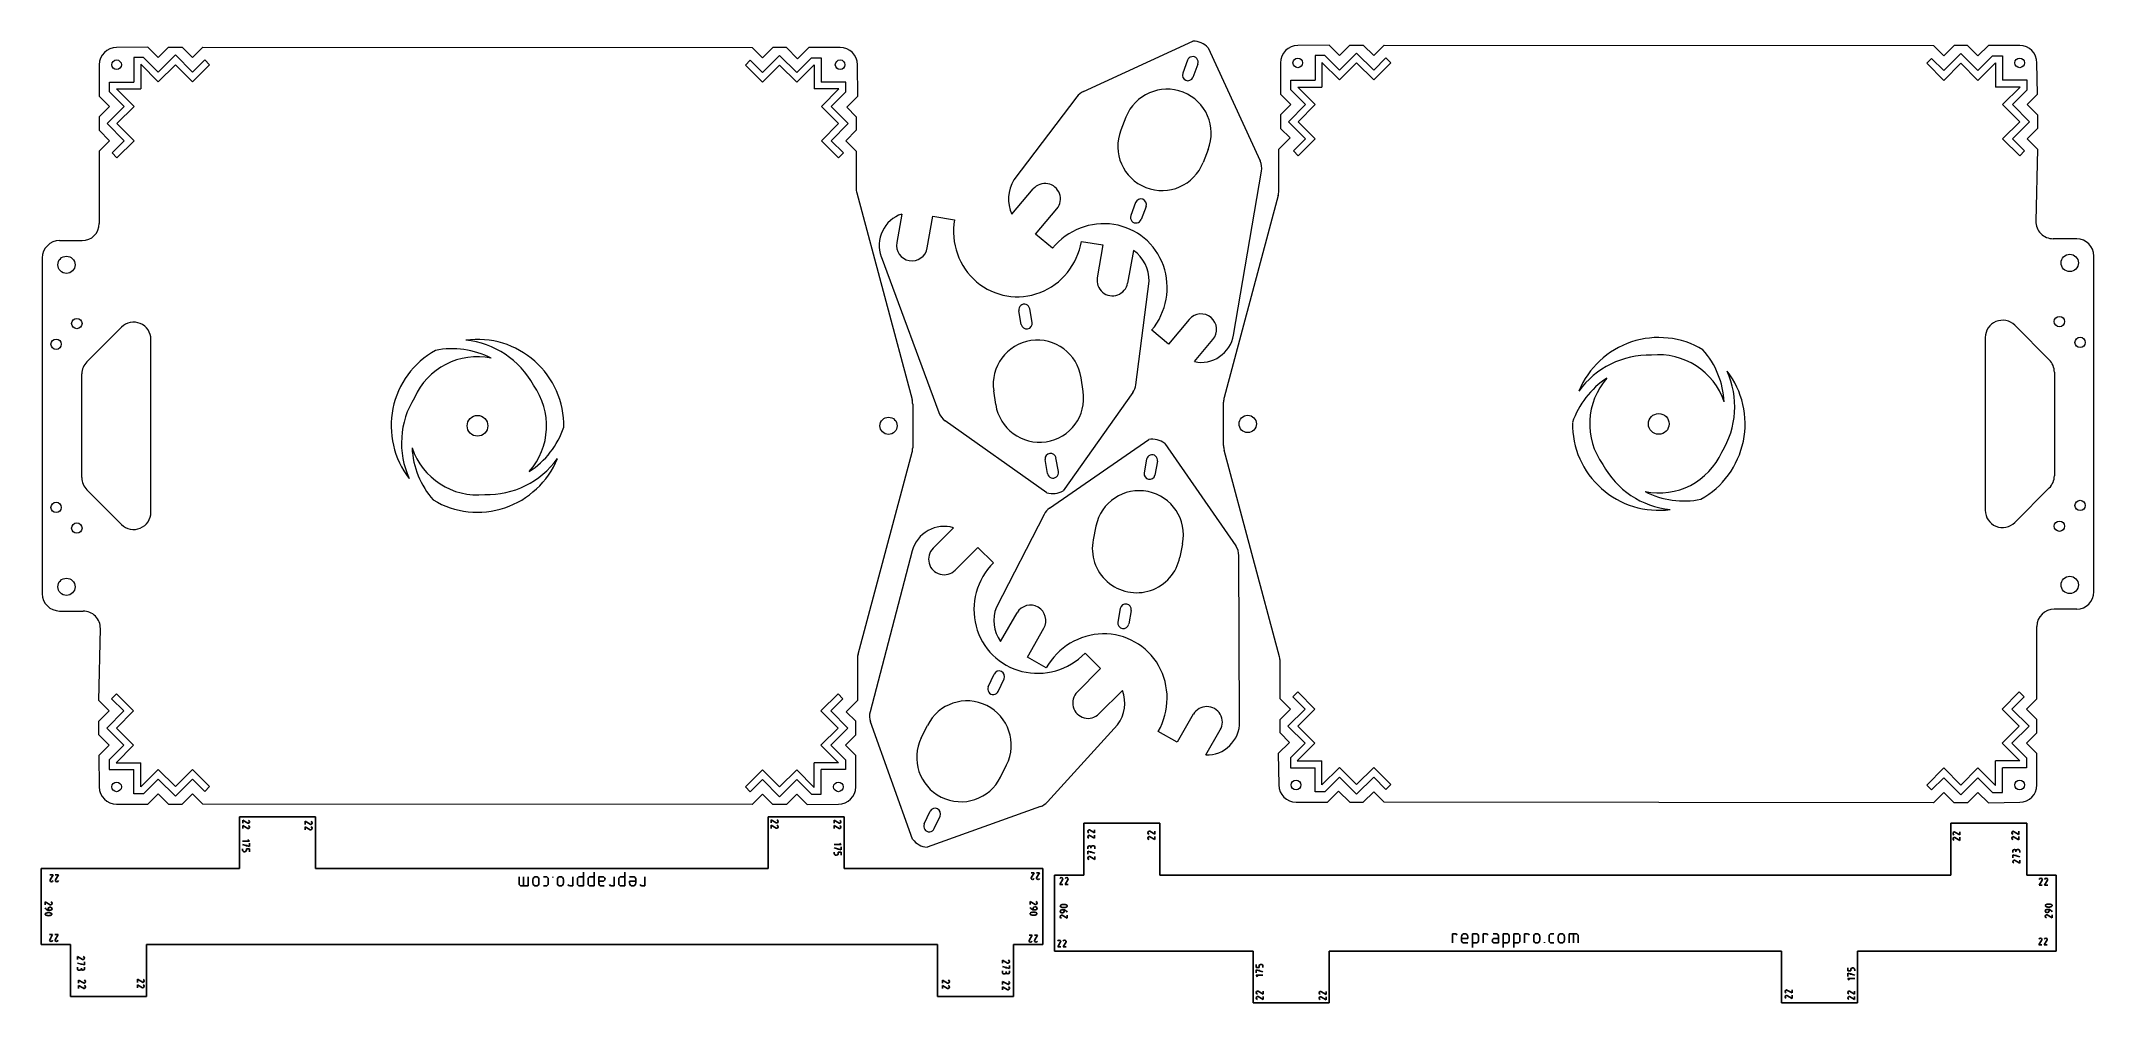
# Model space of a CAD drawing. Header units: millimetres. Extents: x 1 to 595, y 21 to 299.
import ezdxf

# ---------------------------------------------------------------- set-up
doc = ezdxf.new("R2010")
doc.units = ezdxf.units.MM

msp = doc.modelspace()

# ---------------------------------------------------------------- linework, layer by layer
at = {"color": 7, "linetype": 'Continuous', "lineweight": 15}
for p, q in [((31.96, 297.25), (22.89, 297.11)), ((34.96, 294.25), (31.96, 297.25)), ((34.96, 294.25), (37.96, 297.25)), ((37.96, 297.25), (41.86, 297.25)), ((44.86, 294.25), (41.86, 297.25)), ((44.86, 294.25), (47.86, 297.25)), ((47.86, 297.25), (206.92, 297.11)), ((302.83, 284.37), (334.53, 298.97)), ((373.96, 297.8), (364.89, 297.66)), ((376.96, 294.8), (373.96, 297.8)), ((376.96, 294.8), (379.96, 297.8)), ((379.96, 297.8), (383.86, 297.8)), ((386.86, 294.8), (383.86, 297.8)), ((386.86, 294.8), (389.86, 297.8)), ((389.86, 297.8), (548.92, 297.66)), ((551.92, 294.66), (548.92, 297.66)), ((551.92, 294.66), (554.92, 297.66)), ((558.82, 297.66), (554.92, 297.66)), ((561.82, 294.66), (558.82, 297.66)), ((561.82, 294.66), (564.82, 297.66)), ((573.89, 297.66), (564.82, 297.66)), ((17.89, 292.11), (17.89, 283.04)), ((30.72, 294.25), (27.89, 294.25)), ((27.89, 294.25), (27.89, 287.11)), ((29.89, 292.25), (29.89, 285.11)), ((34.96, 287.18), (29.89, 292.25)), ((34.96, 290.01), (30.72, 294.25)), ((34.96, 290.01), (39.91, 294.96)), ((34.96, 287.18), (39.91, 292.13)), ((44.86, 290.01), (39.91, 294.96)), ((44.86, 287.18), (39.91, 292.13)), ((44.86, 290.01), (48.4, 293.54)), ((44.86, 287.18), (49.81, 292.13)), ((49.81, 292.13), (48.4, 293.54)), ((204.97, 291.99), (206.38, 293.4)), ((209.92, 287.04), (204.97, 291.99)), ((209.92, 289.86), (206.38, 293.4)), ((209.92, 294.11), (206.92, 297.11)), ((209.92, 294.11), (212.92, 297.11)), ((209.92, 289.86), (214.87, 294.81)), ((209.92, 287.04), (214.87, 291.99)), ((216.82, 297.11), (212.92, 297.11)), ((219.82, 289.86), (214.87, 294.81)), ((219.82, 287.04), (214.87, 291.99)), ((220.07, 293.86), (216.82, 297.11)), ((219.82, 289.86), (224.06, 294.11)), ((219.82, 287.04), (224.89, 292.11)), ((220.07, 293.86), (223.32, 297.11)), ((232.39, 297.11), (223.32, 297.11)), ((224.06, 294.11), (226.89, 294.11)), ((224.89, 292.11), (224.89, 285.11)), ((226.89, 294.11), (226.89, 287.11)), ((237.53, 283.04), (237.39, 292.11)), ((332.93, 293.41), (331.57, 289.65)), ((335.94, 292.31), (334.52, 288.43)), ((338.89, 297.04), (353.99, 264.26)), ((359.89, 292.66), (359.89, 283.59)), ((372.72, 294.8), (369.89, 294.8)), ((369.89, 294.8), (369.89, 287.66)), ((371.89, 292.8), (371.89, 285.66)), ((376.96, 287.73), (371.89, 292.8)), ((376.96, 290.56), (372.72, 294.8)), ((376.96, 290.56), (381.91, 295.51)), ((376.96, 287.73), (381.91, 292.68)), ((386.86, 290.56), (381.91, 295.51)), ((386.86, 287.73), (381.91, 292.68)), ((386.86, 290.56), (390.4, 294.1)), ((386.86, 287.73), (391.81, 292.68)), ((391.81, 292.68), (390.4, 294.1)), ((546.97, 292.54), (548.38, 293.95)), ((551.92, 287.59), (546.97, 292.54)), ((551.92, 290.42), (548.38, 293.95)), ((551.92, 290.42), (556.87, 295.37)), ((551.92, 287.59), (556.87, 292.54)), ((561.82, 290.42), (556.87, 295.37)), ((561.82, 287.59), (556.87, 292.54)), ((561.82, 290.42), (566.06, 294.66)), ((561.82, 287.59), (566.89, 292.66)), ((566.06, 294.66), (568.89, 294.66)), ((566.89, 292.66), (566.89, 285.66)), ((568.89, 294.66), (568.89, 287.66)), ((579.03, 283.59), (578.89, 292.66)), ((20.89, 287.11), (27.89, 287.11)), ((20.89, 284.28), (20.89, 287.11)), ((234.03, 287.11), (226.89, 287.11)), ((234.03, 284.28), (234.03, 287.11)), ((362.89, 287.66), (369.89, 287.66)), ((362.89, 284.83), (362.89, 287.66)), ((369.96, 280.59), (364.89, 285.66)), ((364.89, 285.66), (371.89, 285.66)), ((574.03, 285.66), (566.89, 285.66)), ((576.03, 287.66), (568.89, 287.66)), ((568.96, 280.59), (574.03, 285.66)), ((576.03, 284.83), (576.03, 287.66)), ((20.89, 280.04), (17.89, 283.04)), ((20.89, 280.04), (17.89, 277.04)), ((25.13, 280.04), (20.18, 275.09)), ((25.13, 280.04), (20.89, 284.28)), ((27.96, 280.04), (22.89, 285.11)), ((22.89, 285.11), (29.89, 285.11)), ((27.96, 280.04), (23.01, 275.09)), ((232.03, 285.11), (224.89, 285.11)), ((226.96, 280.04), (232.03, 285.11)), ((226.96, 280.04), (231.91, 275.09)), ((229.79, 280.04), (234.03, 284.28)), ((229.79, 280.04), (234.74, 275.09)), ((234.28, 279.79), (237.53, 283.04)), ((234.28, 279.79), (237.03, 277.04)), ((300.95, 282.85), (282.66, 258.83)), ((362.89, 280.59), (359.89, 283.59)), ((362.89, 280.59), (359.89, 277.59)), ((367.13, 280.59), (362.18, 275.64)), ((367.13, 280.59), (362.89, 284.83)), ((369.96, 280.59), (365.01, 275.64)), ((568.96, 280.59), (573.91, 275.64)), ((571.79, 280.59), (576.03, 284.83)), ((571.79, 280.59), (576.74, 275.64)), ((576.03, 280.59), (579.03, 283.59)), ((576.03, 280.59), (579.03, 277.59)), ((17.89, 277.04), (17.89, 273.14)), ((25.13, 270.14), (20.18, 275.09)), ((27.96, 270.14), (23.01, 275.09)), ((226.96, 270.14), (231.91, 275.09)), ((229.79, 270.14), (234.74, 275.09)), ((237.03, 277.04), (237.03, 273.14)), ((315.12, 276.91), (313.66, 273.19)), ((359.89, 277.59), (359.89, 273.69)), ((362.64, 270.94), (359.89, 273.69)), ((367.13, 270.69), (362.18, 275.64)), ((369.96, 270.69), (365.01, 275.64)), ((568.96, 270.69), (573.91, 275.64)), ((571.79, 270.69), (576.74, 275.64)), ((576.03, 270.69), (579.03, 273.69)), ((579.03, 277.59), (579.03, 273.69)), ((20.89, 270.14), (17.89, 273.14)), ((20.89, 270.14), (17.89, 267.14)), ((25.13, 270.14), (21.6, 266.6)), ((27.96, 270.14), (23.01, 265.19)), ((226.96, 270.14), (231.91, 265.19)), ((229.79, 270.14), (233.33, 266.6)), ((234.03, 270.14), (237.03, 273.14)), ((234.03, 270.14), (237.03, 267.14)), ((338.95, 267.55), (337.48, 263.82)), ((362.64, 270.94), (359.39, 267.69)), ((359.39, 255.53), (359.39, 267.69)), ((367.13, 270.69), (363.6, 267.16)), ((369.96, 270.69), (365.01, 265.74)), ((568.96, 270.69), (573.91, 265.74)), ((571.79, 270.69), (575.33, 267.16)), ((576.03, 270.69), (579.03, 267.69)), ((579.03, 267.69), (578.58, 246.87)), ((17.89, 267.14), (17.89, 246.21)), ((23.01, 265.19), (21.6, 266.6)), ((231.91, 265.19), (233.33, 266.6)), ((237.03, 267.14), (237.01, 256.35)), ((365.01, 265.74), (363.6, 267.16)), ((573.91, 265.74), (575.33, 267.16)), ((282.09, 248.84), (288.31, 256.16)), ((346.26, 213.88), (354.38, 261.32)), ((237.18, 255.04), (253.22, 195.18)), ((288.99, 243.04), (295.13, 250.44)), ((317.94, 252.21), (316.57, 248.45)), ((320.95, 251.12), (319.58, 247.36)), ((359.22, 254.24), (343.56, 195.8)), ((250.22, 248.9), (248.76, 240.65)), ((257.62, 239.08), (259.25, 248.28)), ((259.25, 248.28), (265.46, 247.23)), ((6.39, 241.21), (12.89, 241.21)), ((293.85, 239.02), (288.99, 243.04)), ((302.23, 241), (308.45, 239.95)), ((308.45, 239.95), (306.83, 230.47)), ((317.32, 238.38), (315.6, 228.93)), ((590.39, 241.76), (583.58, 241.76)), ((1.39, 236.21), (1.39, 139.01)), ((244.27, 236.57), (260.96, 191.42)), ((595.39, 139.56), (595.39, 236.76)), ((318, 199.5), (321.83, 229.45)), ((284.81, 216.98), (284.12, 220.92)), ((287.97, 217.53), (287.27, 221.47)), ((14.31, 206.14), (24.31, 216.14)), ((327.44, 211.23), (322.58, 215.25)), ((333.44, 218.38), (327.44, 211.23)), ((582.47, 206.7), (572.47, 216.7)), ((32.85, 162.61), (32.85, 212.61)), ((334.95, 206.18), (340.33, 212.59)), ((563.93, 213.16), (563.93, 163.16)), ((12.85, 172.61), (12.85, 202.61)), ((583.93, 203.16), (583.93, 173.16)), ((277.44, 193.75), (276.84, 197.7)), ((317.12, 197.24), (296.98, 168.75)), ((302.75, 197.55), (302.16, 201.51)), ((253.39, 193.88), (253.39, 181.27)), ((343.39, 181.89), (343.39, 194.5)), ((292.23, 168.24), (262.77, 189.07)), ((237.56, 121.53), (253.22, 179.97)), ((293.04, 163.78), (321.72, 183.67)), ((326.35, 182.52), (346.91, 152.87)), ((359.6, 120.73), (343.56, 180.59)), ((292.43, 173.8), (291.71, 177.87)), ((295.58, 174.36), (294.88, 178.3)), ((321.11, 177.92), (320.42, 173.98)), ((324.26, 177.36), (323.54, 173.29)), ((14.31, 169.07), (24.31, 159.07)), ((582.47, 169.63), (572.47, 159.63)), ((291.44, 161.96), (277.61, 135.13)), ((265.22, 158.1), (259.3, 152.18)), ((306.44, 158.57), (305.64, 154.65)), ((253.28, 151.41), (241.05, 104.86)), ((265.66, 145.81), (272.26, 152.42)), ((272.26, 152.42), (276.75, 147.99)), ((331.53, 153.49), (330.73, 149.57)), ((348.05, 101.91), (347.81, 150.04)), ((6.39, 134.01), (13.2, 134.01)), ((278.78, 125.19), (283.63, 133.49)), ((313.5, 134.74), (312.81, 130.8)), ((316.65, 134.19), (315.96, 130.25)), ((590.39, 134.56), (583.89, 134.56)), ((17.75, 108.08), (18.2, 128.9)), ((286.59, 120.69), (291.34, 129.03)), ((578.89, 108.63), (578.89, 129.56)), ((237.39, 120.24), (237.39, 108.08)), ((292.07, 117.57), (286.59, 120.69)), ((303.3, 121.8), (307.79, 117.37)), ((359.75, 108.63), (359.77, 119.42)), ((275.25, 112.11), (276.94, 115.74)), ((278.15, 110.76), (279.84, 114.38)), ((307.79, 117.37), (301.03, 110.54)), ((20.75, 105.08), (17.75, 108.08)), ((22.87, 110.03), (21.46, 108.61)), ((24.99, 105.08), (21.46, 108.61)), ((27.82, 105.08), (22.87, 110.03)), ((226.82, 105.08), (231.77, 110.03)), ((229.65, 105.08), (233.18, 108.61)), ((231.77, 110.03), (233.18, 108.61)), ((234.14, 104.83), (237.39, 108.08)), ((314.16, 111), (307.33, 104.24)), ((362.75, 105.63), (359.75, 108.63)), ((364.87, 110.58), (363.46, 109.17)), ((366.99, 105.63), (363.46, 109.17)), ((369.82, 105.63), (364.87, 110.58)), ((568.82, 105.63), (573.77, 110.58)), ((571.65, 105.63), (575.18, 109.17)), ((573.77, 110.58), (575.18, 109.17)), ((575.89, 105.63), (578.89, 108.63)), ((20.75, 105.08), (17.75, 102.08)), ((17.75, 98.18), (17.75, 102.08)), ((24.99, 105.08), (20.04, 100.13)), ((27.82, 105.08), (22.87, 100.13)), ((226.82, 105.08), (231.77, 100.13)), ((229.65, 105.08), (234.6, 100.13)), ((234.14, 104.83), (236.89, 102.08)), ((236.89, 98.18), (236.89, 102.08)), ((253.37, 67.93), (241.18, 101.9)), ((292.41, 78.75), (312.72, 101.09)), ((334.64, 104.11), (329.97, 96.03)), ((362.75, 105.63), (359.75, 102.63)), ((359.75, 98.73), (359.75, 102.63)), ((366.99, 105.63), (362.04, 100.68)), ((369.82, 105.63), (364.87, 100.68)), ((568.82, 105.63), (573.77, 100.68)), ((571.65, 105.63), (576.6, 100.68)), ((575.89, 105.63), (578.89, 102.63)), ((578.89, 98.73), (578.89, 102.63)), ((20.75, 95.18), (17.75, 98.18)), ((20.75, 95.18), (17.75, 92.18)), ((24.99, 95.18), (20.04, 100.13)), ((24.99, 95.18), (20.75, 90.94)), ((27.82, 95.18), (22.75, 90.11)), ((27.82, 95.18), (22.87, 100.13)), ((226.82, 95.18), (231.77, 100.13)), ((226.82, 95.18), (231.89, 90.11)), ((229.65, 95.18), (234.6, 100.13)), ((229.65, 95.18), (233.89, 90.94)), ((233.89, 95.18), (236.89, 98.18)), ((233.89, 95.18), (236.89, 92.18)), ((255.89, 97.31), (257.67, 100.89)), ((329.97, 96.03), (324.49, 99.14)), ((338.25, 92.36), (342.43, 99.61)), ((362.5, 95.98), (359.25, 92.73)), ((362.5, 95.98), (359.75, 98.73)), ((366.99, 95.73), (362.04, 100.68)), ((366.99, 95.73), (362.75, 91.49)), ((369.82, 95.73), (364.75, 90.66)), ((369.82, 95.73), (364.87, 100.68)), ((568.82, 95.73), (573.77, 100.68)), ((568.82, 95.73), (573.89, 90.66)), ((571.65, 95.73), (576.6, 100.68)), ((571.65, 95.73), (575.89, 91.49)), ((575.89, 95.73), (578.89, 98.73)), ((575.89, 95.73), (578.89, 92.73)), ((17.75, 92.18), (17.89, 83.11)), ((20.75, 90.94), (20.75, 88.11)), ((22.75, 90.11), (29.89, 90.11)), ((29.89, 83.11), (29.89, 90.11)), ((231.89, 90.11), (224.89, 90.11)), ((224.89, 82.97), (224.89, 90.11)), ((233.89, 90.94), (233.89, 88.11)), ((236.89, 83.11), (236.89, 92.18)), ((278.81, 85.91), (280.59, 89.49)), ((359.25, 92.73), (359.39, 83.66)), ((362.75, 91.49), (362.75, 88.66)), ((364.75, 90.66), (371.89, 90.66)), ((371.89, 83.66), (371.89, 90.66)), ((573.89, 90.66), (566.89, 90.66)), ((566.89, 83.52), (566.89, 90.66)), ((575.89, 91.49), (575.89, 88.66)), ((578.89, 83.66), (578.89, 92.73)), ((20.75, 88.11), (27.89, 88.11)), ((27.89, 81.11), (27.89, 88.11)), ((34.96, 88.18), (29.89, 83.11)), ((34.96, 85.35), (30.72, 81.11)), ((34.96, 88.18), (39.91, 83.23)), ((34.96, 85.35), (39.91, 80.4)), ((44.86, 88.18), (39.91, 83.23)), ((44.86, 85.35), (39.91, 80.4)), ((44.86, 88.18), (49.81, 83.23)), ((44.86, 85.35), (48.4, 81.81)), ((49.81, 83.23), (48.4, 81.81)), ((209.92, 88.04), (204.97, 83.09)), ((209.92, 85.21), (206.38, 81.67)), ((209.92, 88.04), (214.87, 83.09)), ((209.92, 85.21), (214.87, 80.26)), ((219.82, 88.04), (214.87, 83.09)), ((219.82, 85.21), (214.87, 80.26)), ((219.82, 88.04), (224.89, 82.97)), ((219.82, 85.21), (224.06, 80.97)), ((226.89, 80.97), (226.89, 88.11)), ((233.89, 88.11), (226.89, 88.11)), ((362.75, 88.66), (369.89, 88.66)), ((369.89, 81.66), (369.89, 88.66)), ((376.96, 88.73), (371.89, 83.66)), ((376.96, 85.9), (372.72, 81.66)), ((376.96, 88.73), (381.91, 83.78)), ((376.96, 85.9), (381.91, 80.95)), ((386.86, 88.73), (381.91, 83.78)), ((386.86, 85.9), (381.91, 80.95)), ((386.86, 88.73), (391.81, 83.78)), ((386.86, 85.9), (390.4, 82.37)), ((391.81, 83.78), (390.4, 82.37)), ((551.92, 88.59), (546.97, 83.64)), ((546.97, 83.64), (548.38, 82.23)), ((551.92, 85.76), (548.38, 82.23)), ((551.92, 88.59), (556.87, 83.64)), ((551.92, 85.76), (556.87, 80.81)), ((561.82, 88.59), (556.87, 83.64)), ((561.82, 85.76), (556.87, 80.81)), ((561.82, 88.59), (566.89, 83.52)), ((561.82, 85.76), (566.06, 81.52)), ((568.89, 81.52), (568.89, 88.66)), ((575.89, 88.66), (568.89, 88.66)), ((22.89, 78.11), (31.96, 78.11)), ((30.72, 81.11), (27.89, 81.11)), ((34.96, 81.11), (31.96, 78.11)), ((34.96, 81.11), (37.96, 78.11)), ((37.96, 78.11), (41.86, 78.11)), ((44.86, 81.11), (41.86, 78.11)), ((44.86, 81.11), (47.86, 78.11)), ((206.92, 77.97), (47.86, 78.11)), ((204.97, 83.09), (206.38, 81.67)), ((209.92, 80.97), (206.92, 77.97)), ((209.92, 80.97), (212.92, 77.97)), ((216.82, 77.97), (212.92, 77.97)), ((219.82, 80.97), (216.82, 77.97)), ((219.82, 80.97), (222.82, 77.97)), ((222.82, 77.97), (231.89, 78.11)), ((224.06, 80.97), (226.89, 80.97)), ((290.4, 77.41), (257.55, 65.63)), ((364.39, 78.66), (373.46, 78.66)), ((372.72, 81.66), (369.89, 81.66)), ((376.71, 81.91), (373.46, 78.66)), ((376.71, 81.91), (379.96, 78.66)), ((379.96, 78.66), (383.86, 78.66)), ((386.86, 81.66), (383.86, 78.66)), ((386.86, 81.66), (389.86, 78.66)), ((548.92, 78.52), (389.86, 78.66)), ((551.92, 81.52), (548.92, 78.52)), ((551.92, 81.52), (554.92, 78.52)), ((558.82, 78.52), (554.92, 78.52)), ((561.82, 81.52), (558.82, 78.52)), ((561.82, 81.52), (564.82, 78.52)), ((564.82, 78.52), (573.89, 78.66)), ((566.06, 81.52), (568.89, 81.52)), ((256.72, 72.38), (258.47, 76.12)), ((259.62, 71.02), (261.31, 74.65))]:
    msp.add_line(p, q, dxfattribs=at)
at = {"color": 7, "linetype": 'Continuous'}
for p, q in [((58.53, 74.46), (80.53, 74.46)), ((58.53, 59.46), (58.53, 74.46)), ((59.41, 72.58), (59.41, 73.46)), ((59.41, 73.46), (60.88, 72.61)), ((59.41, 71.02), (59.41, 71.91)), ((59.41, 71.91), (60.88, 71.05)), ((77.51, 72.25), (77.51, 73.14)), ((77.51, 73.14), (78.99, 72.28)), ((77.51, 70.69), (77.51, 71.58)), ((77.51, 71.58), (78.99, 70.72)), ((80.53, 74.46), (80.53, 59.46)), ((233.53, 74.46), (211.53, 74.46)), ((211.53, 74.46), (211.53, 59.46)), ((212.43, 72.66), (212.43, 73.55)), ((212.43, 73.55), (213.91, 72.69)), ((212.43, 71.1), (212.43, 71.99)), ((212.43, 71.99), (213.91, 71.13)), ((230.62, 72.58), (230.62, 73.46)), ((230.62, 73.46), (232.1, 72.61)), ((230.62, 71.02), (230.62, 71.91)), ((230.62, 71.91), (232.1, 71.05)), ((233.53, 59.46), (233.53, 74.46)), ((302.97, 72.58), (302.97, 57.58)), ((324.97, 72.58), (302.97, 72.58)), ((324.97, 72.58), (324.97, 57.58)), ((553.97, 57.58), (553.97, 72.58)), ((553.97, 72.58), (575.97, 72.58)), ((575.97, 57.58), (575.97, 72.58)), ((61.38, 67.43), (59.38, 67.43)), ((61.38, 65.88), (59.38, 66.43)), ((60.49, 66.32), (60.49, 65.88)), ((60.94, 67.88), (61.38, 67.43)), ((61.38, 66.77), (61.38, 65.88)), ((232.7, 66.42), (230.7, 66.42)), ((232.7, 64.86), (230.7, 65.42)), ((232.26, 66.86), (232.7, 66.42)), ((232.7, 65.75), (232.7, 64.86)), ((304.12, 65.16), (304.12, 65.61)), ((306.07, 69.77), (304.59, 70.63)), ((306.07, 68.22), (304.59, 69.07)), ((305.01, 65.61), (305.01, 65.39)), ((305.45, 66.05), (305.67, 66.05)), ((306.07, 70.66), (306.07, 69.77)), ((306.07, 69.1), (306.07, 68.22)), ((306.12, 65.61), (306.12, 65.16)), ((323.48, 69.39), (322, 70.25)), ((323.48, 67.83), (322, 68.69)), ((323.48, 70.28), (323.48, 69.39)), ((323.48, 68.72), (323.48, 67.83)), ((556.58, 69.18), (555.11, 70.04)), ((556.58, 67.62), (555.11, 68.48)), ((556.58, 70.07), (556.58, 69.18)), ((556.58, 68.51), (556.58, 67.62)), ((573.62, 69.37), (572.14, 70.23)), ((573.62, 67.82), (572.14, 68.68)), ((573.62, 70.26), (573.62, 69.37)), ((573.62, 68.71), (573.62, 67.82)), ((1.03, 59.46), (1.03, 37.46)), ((1.03, 59.46), (58.53, 59.46)), ((59.38, 64.77), (59.38, 65.21)), ((60.05, 64.32), (59.83, 64.32)), ((61.38, 65.21), (60.49, 65.21)), ((60.49, 65.21), (60.49, 64.77)), ((61.38, 64.32), (61.38, 65.21)), ((211.53, 59.46), (80.53, 59.46)), ((230.7, 63.75), (230.7, 64.2)), ((231.37, 63.31), (231.15, 63.31)), ((231.81, 65.31), (231.81, 64.86)), ((232.7, 64.2), (231.81, 64.2)), ((231.81, 64.2), (231.81, 63.75)), ((232.7, 63.31), (232.7, 64.2)), ((291.03, 59.46), (233.53, 59.46)), ((291.03, 37.46), (291.03, 59.46)), ((304.12, 63.61), (304.12, 64.5)), ((304.12, 64.5), (306.12, 63.94)), ((306.12, 62.05), (304.64, 62.91)), ((305.01, 64.05), (305.01, 64.5)), ((306.12, 62.94), (306.12, 62.05)), ((571.91, 64.13), (571.91, 64.57)), ((571.91, 62.57), (571.91, 63.46)), ((571.91, 63.46), (573.91, 62.9)), ((573.91, 61.02), (572.43, 61.87)), ((572.8, 64.57), (572.8, 64.35)), ((572.8, 63.02), (572.8, 63.46)), ((573.24, 65.02), (573.47, 65.02)), ((573.91, 64.57), (573.91, 64.13)), ((573.91, 61.9), (573.91, 61.02)), ((3.61, 57.67), (4.49, 57.67)), ((4.49, 57.67), (3.64, 56.19)), ((5.16, 57.67), (6.05, 57.67)), ((6.05, 57.67), (5.19, 56.19)), ((139.41, 55.1), (139.41, 57.1)), ((142.08, 54.44), (140.08, 54.44)), ((140.75, 54.44), (140.75, 57.1)), ((142.08, 57.1), (142.08, 54.44)), ((143.41, 56.21), (143.41, 55.33)), ((145.19, 55.33), (145.19, 56.21)), ((147.19, 57.1), (146.53, 57.1)), ((146.53, 54.44), (147.19, 54.44)), ((147.86, 55.1), (147.86, 56.44)), ((149.19, 57.1), (149.19, 56.88)), ((150.53, 56.21), (150.53, 55.33)), ((152.3, 55.33), (152.3, 56.21)), ((154.97, 54.44), (154.08, 54.44)), ((154.97, 57.1), (154.97, 54.44)), ((156.3, 56.44), (156.3, 55.1)), ((158.08, 57.1), (156.97, 57.1)), ((156.97, 54.44), (158.08, 54.44)), ((158.08, 54.44), (158.08, 58.44)), ((159.41, 56.44), (159.41, 55.1)), ((161.19, 57.1), (160.08, 57.1)), ((160.08, 54.44), (161.19, 54.44)), ((161.19, 54.44), (161.19, 58.44)), ((162.53, 55.1), (162.53, 57.1)), ((162.53, 57.1), (163.64, 57.1)), ((163.64, 55.77), (162.53, 55.77)), ((164.08, 54.44), (163.19, 54.44)), ((166.97, 54.44), (166.08, 54.44)), ((166.97, 57.1), (166.97, 54.44)), ((168.3, 56.44), (168.3, 55.1)), ((170.08, 57.1), (168.97, 57.1)), ((168.97, 54.44), (170.08, 54.44)), ((170.08, 54.44), (170.08, 58.44)), ((172.52, 57.1), (171.41, 57.1)), ((173.19, 55.77), (171.41, 55.77)), ((171.41, 55.77), (171.41, 55.33)), ((173.19, 55.33), (173.19, 56.44)), ((175.86, 54.44), (174.97, 54.44)), ((175.86, 57.1), (175.86, 54.44)), ((287.69, 58.26), (288.58, 58.26)), ((288.58, 58.26), (287.72, 56.78)), ((289.24, 58.26), (290.13, 58.26)), ((290.13, 58.26), (289.27, 56.78)), ((294.47, 57.58), (294.47, 35.58)), ((302.97, 57.58), (294.47, 57.58)), ((295.98, 54.87), (296.84, 56.35)), ((296.87, 54.87), (295.98, 54.87)), ((297.53, 54.87), (298.39, 56.35)), ((298.42, 54.87), (297.53, 54.87)), ((324.97, 57.58), (553.97, 57.58)), ((575.97, 57.58), (584.47, 57.58)), ((579.55, 54.67), (580.41, 56.15)), ((580.44, 54.67), (579.55, 54.67)), ((581.11, 54.67), (581.97, 56.15)), ((582, 54.67), (581.11, 54.67)), ((584.47, 35.58), (584.47, 57.58)), ((2.21, 48.94), (2.21, 49.83)), ((2.21, 49.83), (3.68, 48.97)), ((3.1, 47.83), (3.1, 47.41)), ((3.76, 48.27), (3.54, 48.27)), ((287.39, 49.06), (287.39, 49.95)), ((287.39, 49.95), (288.87, 49.09)), ((288.28, 47.95), (288.28, 47.54)), ((288.95, 48.4), (288.72, 48.4)), ((582.14, 47.65), (581.74, 47.65)), ((582.4, 47.2), (582.4, 47.62)), ((3.36, 47.39), (3.76, 47.39)), ((288.55, 47.51), (288.95, 47.51)), ((296.95, 47.52), (296.55, 47.52)), ((296.55, 46.63), (296.78, 46.63)), ((298.11, 45.08), (296.63, 45.94)), ((297.22, 47.08), (297.22, 47.5)), ((298.11, 45.97), (298.11, 45.08)), ((581.74, 46.76), (581.96, 46.76)), ((583.29, 45.2), (581.82, 46.06)), ((583.29, 46.09), (583.29, 45.2)), ((9.53, 37.46), (1.03, 37.46)), ((3.5, 40.36), (4.39, 40.36)), ((4.39, 40.36), (3.53, 38.88)), ((5.06, 40.36), (5.95, 40.36)), ((5.95, 40.36), (5.09, 38.88)), ((9.53, 37.46), (9.53, 22.46)), ((31.53, 37.46), (31.53, 22.46)), ((260.53, 37.46), (31.53, 37.46)), ((260.53, 22.46), (260.53, 37.46)), ((282.53, 22.46), (282.53, 37.46)), ((282.53, 37.46), (291.03, 37.46)), ((287.08, 40.16), (287.97, 40.16)), ((287.97, 40.16), (287.11, 38.68)), ((288.63, 40.16), (289.52, 40.16)), ((289.52, 40.16), (288.66, 38.68)), ((295.37, 36.78), (296.23, 38.25)), ((296.26, 36.78), (295.37, 36.78)), ((296.92, 36.78), (297.78, 38.25)), ((297.81, 36.78), (296.92, 36.78)), ((409.64, 37.93), (409.64, 40.59)), ((409.64, 40.59), (410.53, 40.59)), ((412.31, 39.71), (412.31, 38.59)), ((412.31, 39.26), (414.09, 39.26)), ((412.98, 37.93), (414.09, 37.93)), ((414.09, 39.26), (414.09, 39.71)), ((416.53, 40.59), (415.42, 40.59)), ((415.42, 40.59), (415.42, 36.59)), ((415.42, 37.93), (416.53, 37.93)), ((417.2, 38.59), (417.2, 39.93)), ((418.53, 37.93), (418.53, 40.59)), ((418.53, 40.59), (419.42, 40.59)), ((421.42, 40.59), (422.31, 40.59)), ((421.86, 39.26), (422.97, 39.26)), ((422.97, 37.93), (421.86, 37.93)), ((422.97, 39.93), (422.97, 37.93)), ((425.42, 40.59), (424.31, 40.59)), ((424.31, 40.59), (424.31, 36.59)), ((424.31, 37.93), (425.42, 37.93)), ((426.09, 38.59), (426.09, 39.93)), ((428.53, 40.59), (427.42, 40.59)), ((427.42, 40.59), (427.42, 36.59)), ((427.42, 37.93), (428.53, 37.93)), ((429.2, 38.59), (429.2, 39.93)), ((430.53, 37.93), (430.53, 40.59)), ((430.53, 40.59), (431.42, 40.59)), ((433.2, 39.71), (433.2, 38.82)), ((434.97, 38.82), (434.97, 39.71)), ((436.31, 37.93), (436.31, 38.15)), ((437.64, 39.93), (437.64, 38.59)), ((438.97, 40.59), (438.31, 40.59)), ((438.31, 37.93), (438.97, 37.93)), ((440.31, 39.71), (440.31, 38.82)), ((442.09, 38.82), (442.09, 39.71)), ((443.42, 37.93), (443.42, 40.59)), ((443.42, 40.59), (445.42, 40.59)), ((444.75, 40.59), (444.75, 37.93)), ((446.09, 39.93), (446.09, 37.93)), ((579.45, 37.36), (580.31, 38.84)), ((580.34, 37.36), (579.45, 37.36)), ((581.01, 37.36), (581.86, 38.84)), ((581.89, 37.36), (581.01, 37.36)), ((11.59, 33.13), (11.59, 34.02)), ((11.59, 34.02), (13.07, 33.16)), ((13.59, 31.57), (11.59, 32.13)), ((11.59, 30.46), (11.59, 30.9)), ((12.26, 30.02), (12.03, 30.02)), ((12.7, 32.02), (12.7, 31.57)), ((12.7, 30.46), (12.7, 30.68)), ((13.59, 32.46), (13.59, 31.57)), ((13.59, 30.9), (13.59, 30.46)), ((279.38, 32.09), (279.38, 32.98)), ((279.38, 32.98), (280.86, 32.12)), ((281.38, 30.54), (279.38, 31.09)), ((279.38, 29.42), (279.38, 29.87)), ((280.49, 30.98), (280.49, 30.54)), ((281.38, 31.42), (281.38, 30.54)), ((281.38, 29.87), (281.38, 29.42)), ((294.47, 35.58), (351.97, 35.58)), ((351.97, 35.58), (351.97, 20.58)), ((352.8, 31.73), (352.8, 30.84)), ((352.8, 30.84), (353.69, 30.84)), ((352.8, 29.28), (352.8, 30.17)), ((352.8, 30.17), (354.8, 29.61)), ((353.69, 30.84), (353.69, 31.28)), ((353.69, 29.73), (353.69, 30.17)), ((354.13, 31.73), (354.35, 31.73)), ((354.8, 31.28), (354.8, 30.84)), ((373.97, 20.58), (373.97, 35.58)), ((373.97, 35.58), (504.97, 35.58)), ((504.97, 20.58), (504.97, 35.58)), ((524.12, 30.71), (524.12, 29.82)), ((524.12, 29.82), (525.01, 29.82)), ((525.01, 29.82), (525.01, 30.26)), ((525.45, 30.71), (525.67, 30.71)), ((526.12, 30.26), (526.12, 29.82)), ((584.47, 35.58), (526.97, 35.58)), ((526.97, 35.58), (526.97, 20.58)), ((11.88, 26.32), (11.88, 27.21)), ((11.88, 27.21), (13.35, 26.35)), ((11.88, 24.77), (11.88, 25.66)), ((11.88, 25.66), (13.35, 24.8)), ((28.92, 26.52), (28.92, 27.41)), ((28.92, 27.41), (30.39, 26.55)), ((28.92, 24.96), (28.92, 25.85)), ((28.92, 25.85), (30.39, 24.99)), ((262.02, 26.31), (262.02, 27.2)), ((262.02, 27.2), (263.5, 26.34)), ((262.02, 24.76), (262.02, 25.64)), ((262.02, 25.64), (263.5, 24.79)), ((279.43, 25.93), (279.43, 26.82)), ((279.43, 26.82), (280.91, 25.96)), ((279.43, 24.37), (279.43, 25.26)), ((279.43, 25.26), (280.91, 24.4)), ((280.05, 28.98), (279.83, 28.98)), ((280.49, 29.42), (280.49, 29.65)), ((353.24, 28.17), (352.8, 28.61)), ((352.8, 28.61), (354.8, 28.61)), ((354.88, 23.12), (353.4, 23.98)), ((354.88, 24.01), (354.88, 23.12)), ((373.07, 23.04), (371.59, 23.9)), ((373.07, 23.93), (373.07, 23.04)), ((507.99, 23.45), (506.51, 24.31)), ((507.99, 24.34), (507.99, 23.45)), ((524.12, 28.26), (524.12, 29.15)), ((524.12, 29.15), (526.12, 28.6)), ((524.56, 27.15), (524.12, 27.6)), ((524.12, 27.6), (526.12, 27.6)), ((526.09, 23.12), (524.61, 23.98)), ((525.01, 28.71), (525.01, 29.15)), ((526.09, 24.01), (526.09, 23.12)), ((31.53, 22.46), (9.53, 22.46)), ((260.53, 22.46), (282.53, 22.46)), ((351.97, 20.58), (373.97, 20.58)), ((354.88, 21.57), (353.4, 22.43)), ((354.88, 22.46), (354.88, 21.57)), ((373.07, 21.49), (371.59, 22.34)), ((373.07, 22.37), (373.07, 21.49)), ((526.97, 20.58), (504.97, 20.58)), ((507.99, 21.89), (506.51, 22.75)), ((507.99, 22.78), (507.99, 21.89)), ((526.09, 21.57), (524.61, 22.43)), ((526.09, 22.46), (526.09, 21.57))]:
    msp.add_line(p, q, dxfattribs=at)
at = {"color": 7, "linetype": 'Continuous', "lineweight": 15}
for centre, radius in [((22.89, 292.11), 1.4), ((232.39, 292.11), 1.4), ((364.89, 292.66), 1.4), ((573.89, 292.66), 1.4), ((8.39, 234.21), 2.5), ((588.39, 234.76), 2.5), ((11.39, 217.21), 1.5), ((585.39, 217.76), 1.5), ((5.39, 211.21), 1.5), ((591.39, 211.76), 1.5), ((127.39, 187.61), 3), ((350.39, 188.16), 2.5), ((469.39, 188.16), 3), ((246.39, 187.61), 2.5), ((5.39, 164.01), 1.5), ((591.39, 164.56), 1.5), ((11.39, 158.01), 1.5), ((585.39, 158.56), 1.5), ((8.39, 141.01), 2.5), ((588.39, 141.56), 2.5), ((22.89, 83.11), 1.4), ((231.89, 83.11), 1.4), ((364.39, 83.66), 1.4), ((573.89, 83.66), 1.4)]:
    msp.add_circle(centre, radius, dxfattribs=at)
for centre, radius, start, end in [((334.44, 292.86), 6.1, 43.12262, 89.15123), ((364.89, 292.66), 5, 90, 180), ((573.89, 292.66), 5, 0, 90), ((22.89, 292.11), 5, 90, 180), ((232.39, 292.11), 5, 0, 90), ((334.44, 292.86), 1.6, 339.92427, 160.00123), ((333.07, 289.1), 1.6, 160.00123, 335.22687), ((304.92, 279.82), 5, 114.73503, 142.71983), ((327.03, 272.23), 12.8, 338.54782, 158.54782), ((325.57, 268.51), 12.8, 158.54782, 338.54782), ((349.45, 262.17), 5, 350.28981, 24.73503), ((242.01, 256.34), 5, 179.8738, 195), ((291.72, 253.3), 10.61, 148.61437, 204.87812), ((291.72, 253.3), 4.45, 319.99927, 139.99927), ((319.44, 251.67), 1.6, 340, 160), ((354.39, 255.53), 5, 345, 0), ((12.89, 246.21), 5, 270, 0), ((253.19, 239.86), 9.51, 108.24109, 200.28981), ((318.07, 247.91), 1.6, 160, 340), ((583.58, 246.76), 5, 178.75296, 270), ((6.39, 236.21), 5, 90, 180), ((253.19, 239.87), 4.5, 169.97127, 349.97127), ((311.22, 229.7), 10.61, 358.61437, 54.87812), ((590.39, 236.76), 5, 0, 90), ((311.22, 229.7), 4.45, 169.99927, 349.99927), ((285.7, 221.2), 1.6, 10, 190), ((336.89, 215.49), 4.5, 319.97127, 139.97127), ((27.85, 212.61), 5, 360, 135), ((286.39, 217.26), 1.6, 190, 10), ((568.93, 213.16), 5, 45, 180), ((127.39, 187.61), 25, 119.18112, 217.66077), ((120.06, 184.91), 25, 63.1089, 101.20774), ((127.39, 187.61), 25, 359.18112, 97.66077), ((121.56, 187.51), 25, 28.29554, 84.26674), ((289.5, 199.61), 12.8, 8.54782, 188.54782), ((336.89, 215.49), 9.51, 258.24109, 350.28981), ((469.39, 188.16), 25, 59.18112, 157.66077), ((466.56, 183.06), 25, 88.29554, 144.26674), ((469.39, 188.16), 20, 18.52947, 95.98835), ((463.39, 193.16), 25, 3.1089, 41.20774), ((17.85, 202.61), 5, 135, 180), ((127.39, 187.61), 20, 78.52947, 155.98835), ((469.39, 188.16), 25, 299.18112, 37.66077), ((466.39, 193.16), 25, 328.29554, 24.26674), ((578.93, 203.16), 5, 0, 45), ((127.39, 187.61), 20, 318.52947, 35.98835), ((290.1, 195.65), 12.8, 188.54782, 8.54782), ((313.04, 200.13), 5, 324.73503, 352.71983), ((468.06, 180.47), 25, 123.1089, 161.20774), ((469.39, 188.16), 20, 138.52947, 215.98835), ((130.39, 182.61), 25, 148.29554, 204.26674), ((248.39, 193.88), 5, 0, 15), ((265.65, 193.16), 5, 200.28981, 234.73503), ((348.39, 194.5), 5, 165, 180), ((128.72, 195.3), 25, 303.1089, 341.20774), ((469.39, 188.16), 25, 179.18112, 277.66077), ((127.39, 187.61), 20, 198.52947, 275.98835), ((133.39, 182.61), 25, 183.1089, 221.20774), ((248.39, 181.27), 5, 345, 0), ((293.31, 178.02), 1.6, 10.00123, 185.22687), ((322.69, 177.64), 1.6, 349.92427, 170.00123), ((322.69, 177.64), 6.1, 53.12262, 99.15123), ((348.39, 181.89), 5, 180, 195), ((469.39, 188.16), 20, 258.52947, 335.98835), ((17.85, 172.61), 5, 180, 225), ((127.39, 187.61), 25, 239.18112, 337.66077), ((130.22, 192.71), 25, 268.29554, 324.26674), ((294, 174.08), 1.6, 189.92427, 10.00123), ((321.99, 173.7), 1.6, 170.00123, 345.22687), ((475.22, 188.26), 25, 208.29554, 264.26674), ((578.93, 173.16), 5, 315, 0), ((294, 174.08), 6.1, 253.12262, 299.15123), ((318.98, 156.03), 12.8, 348.54782, 168.54782), ((476.72, 190.86), 25, 243.1089, 281.20774), ((27.85, 162.61), 5, 225, 0), ((295.89, 159.67), 5, 124.73503, 152.71983), ((568.93, 163.16), 5, 180, 315), ((262.48, 148.99), 9.51, 73.24109, 165.28981), ((318.19, 152.11), 12.8, 168.54782, 348.54782), ((262.48, 149), 4.5, 134.97127, 314.97127), ((342.81, 150.02), 5, 0.28981, 34.73503), ((6.39, 139.01), 5, 180, 270), ((590.39, 139.56), 5, 270, 0), ((13.2, 129.01), 5, 358.75296, 90), ((287.49, 131.26), 10.61, 158.61437, 214.87812), ((287.49, 131.26), 4.45, 329.99927, 149.99927), ((314.38, 130.52), 1.6, 170, 350), ((315.08, 134.46), 1.6, 350, 170), ((583.89, 129.56), 5, 90, 180), ((242.39, 120.24), 5, 165, 180), ((354.77, 119.43), 5, 359.8738, 15), ((278.39, 115.06), 1.6, 335, 155), ((269.13, 95.19), 12.8, 333.54782, 153.54782), ((276.7, 111.43), 1.6, 155, 335), ((304.18, 107.39), 4.45, 134.99927, 314.99927), ((304.18, 107.39), 10.61, 323.61437, 19.87812), ((245.89, 103.59), 5, 165.28981, 199.73503), ((338.54, 101.86), 4.5, 329.97127, 149.97127), ((338.54, 101.86), 9.51, 268.24109, 0.28981), ((267.35, 91.61), 12.8, 153.54782, 333.54782), ((364.39, 83.66), 5, 180, 270), ((573.89, 83.66), 5, 270, 0), ((22.89, 83.11), 5, 180, 270), ((231.89, 83.11), 5, 270, 0), ((288.71, 82.12), 5, 289.73503, 317.71983), ((258.17, 71.7), 1.6, 154.92427, 335.00123), ((259.86, 75.33), 1.6, 335.00123, 150.22687), ((258.17, 71.7), 6.1, 218.12262, 264.15123)]:
    msp.add_arc(centre, radius, start, end, dxfattribs=at)
at = {"color": 7, "linetype": 'Continuous'}
for centre, radius, start, end in [((61, 72.8), 0.222, 239.83256, 290.53554), ((60.96, 73.02), 0.444, 284.47736, 75.52247), ((60.96, 71.46), 0.444, 284.47736, 75.52247), ((79.1, 72.47), 0.222, 239.83256, 290.53554), ((79.07, 72.69), 0.444, 284.47736, 75.52247), ((79.07, 71.14), 0.444, 284.47736, 75.52247), ((214.02, 72.88), 0.222, 239.83256, 290.53554), ((213.99, 73.1), 0.444, 284.47736, 75.52247), ((213.99, 71.55), 0.444, 284.47736, 75.52247), ((232.21, 72.8), 0.222, 239.83256, 290.53554), ((232.18, 73.02), 0.444, 284.47736, 75.52247), ((232.18, 71.46), 0.444, 284.47736, 75.52247), ((61, 71.24), 0.222, 239.83256, 290.53554), ((79.1, 70.91), 0.222, 239.83256, 290.53554), ((214.02, 71.32), 0.222, 239.83256, 290.53554), ((232.21, 71.24), 0.222, 239.83256, 290.53554), ((304.51, 70.22), 0.444, 104.47736, 255.52247), ((304.51, 68.66), 0.444, 104.47736, 255.52247), ((304.56, 65.61), 0.444, 0, 180), ((304.48, 70.44), 0.222, 59.83256, 110.53554), ((304.48, 68.88), 0.222, 59.83256, 110.53554), ((305.45, 65.61), 0.444, 90, 180), ((305.67, 65.61), 0.444, 359.99997, 90), ((321.92, 69.83), 0.444, 104.47736, 255.52247), ((321.92, 68.28), 0.444, 104.47736, 255.52247), ((321.89, 70.05), 0.222, 59.83256, 110.53554), ((321.89, 68.5), 0.222, 59.83256, 110.53554), ((555.03, 69.62), 0.444, 104.47736, 255.52247), ((555.03, 68.07), 0.444, 104.47736, 255.52247), ((554.99, 69.84), 0.222, 59.83256, 110.53554), ((554.99, 68.29), 0.222, 59.83256, 110.53554), ((572.07, 69.82), 0.444, 104.47736, 255.52247), ((572.07, 68.26), 0.444, 104.47736, 255.52247), ((572.03, 70.04), 0.222, 59.83256, 110.53554), ((572.03, 68.49), 0.222, 59.83256, 110.53554), ((59.83, 64.77), 0.444, 179.99716, 270), ((60.05, 64.77), 0.444, 270, 0), ((231.15, 63.75), 0.444, 179.99716, 270), ((231.37, 63.75), 0.444, 270, 0), ((304.56, 62.5), 0.444, 104.47736, 255.52247), ((304.53, 62.72), 0.222, 59.83256, 110.53554), ((572.35, 64.57), 0.444, 360, 180), ((572.35, 61.46), 0.444, 104.47736, 255.52247), ((572.32, 61.68), 0.222, 59.83256, 110.53554), ((573.24, 64.57), 0.444, 90, 180), ((573.47, 64.57), 0.444, 359.99997, 90), ((3.83, 56.08), 0.222, 149.83256, 200.53554), ((4.05, 56.11), 0.444, 194.47736, 345.52247), ((5.38, 56.08), 0.222, 149.83256, 200.53554), ((5.61, 56.11), 0.444, 194.47736, 345.52247), ((140.08, 55.1), 0.667, 180, 270), ((144.3, 56.21), 0.889, 0, 180), ((144.3, 55.33), 0.889, 180, 0), ((147.19, 56.44), 0.667, 360, 90), ((147.19, 55.1), 0.667, 270, 0), ((151.41, 56.21), 0.889, 0, 180), ((151.41, 55.33), 0.889, 180, 0), ((154.08, 54.88), 0.444, 180, 270), ((156.97, 56.44), 0.667, 90, 180), ((156.97, 55.1), 0.667, 180, 270), ((160.08, 56.44), 0.667, 90, 180), ((160.08, 55.1), 0.667, 180, 270), ((163.19, 55.1), 0.667, 180, 270), ((163.64, 56.44), 0.667, 270, 90), ((166.08, 54.88), 0.444, 180, 270), ((168.97, 56.44), 0.667, 90, 180), ((168.97, 55.1), 0.667, 180, 270), ((172.3, 55.33), 0.889, 180, 0), ((172.52, 56.44), 0.667, 360, 90), ((174.97, 54.88), 0.444, 180, 270), ((287.91, 56.67), 0.222, 149.83256, 200.53554), ((288.13, 56.7), 0.444, 194.47736, 345.52247), ((289.47, 56.67), 0.222, 149.83256, 200.53554), ((289.69, 56.7), 0.444, 194.47736, 345.52247), ((296.42, 56.43), 0.444, 14.47736, 165.52247), ((296.64, 56.46), 0.222, 329.83256, 20.53554), ((297.98, 56.43), 0.444, 14.47736, 165.52247), ((298.2, 56.46), 0.222, 329.83256, 20.53554), ((580, 56.23), 0.444, 14.47736, 165.52247), ((580.22, 56.26), 0.222, 329.83256, 20.53554), ((581.55, 56.23), 0.444, 14.47736, 165.52247), ((581.77, 56.26), 0.222, 329.83256, 20.53554), ((3.36, 48.72), 1.33, 209.9989, 270), ((3.54, 47.83), 0.444, 90, 180), ((3.8, 49.16), 0.222, 239.83256, 290.53554), ((3.76, 47.83), 0.444, 270, 90), ((3.76, 49.39), 0.444, 284.47736, 75.52247), ((288.55, 48.84), 1.33, 209.9989, 270), ((288.72, 47.95), 0.444, 90, 180), ((288.98, 49.29), 0.222, 239.83256, 290.53554), ((288.95, 47.95), 0.444, 270, 90), ((288.95, 49.51), 0.444, 284.47736, 75.52247), ((296.35, 48.63), 0.242, 122.75695, 237.24304), ((296.86, 47.98), 1.07, 100.50887, 126.76764), ((296.86, 49.29), 1.07, 233.2323, 259.48817), ((297.1, 46.99), 2.09, 89.81178, 102.08563), ((297.1, 50.28), 2.09, 257.91313, 270.18848), ((297.12, 46.99), 2.09, 77.91315, 90.18851), ((297.12, 50.28), 2.09, 269.81149, 282.08687), ((297.36, 47.98), 1.07, 53.23277, 79.4886), ((297.36, 49.29), 1.07, 280.51144, 306.76715), ((297.87, 48.63), 0.242, 302.75654, 57.24304), ((581.53, 48.76), 0.242, 122.75695, 237.24304), ((581.74, 47.2), 0.444, 90, 270), ((582.04, 48.1), 1.07, 100.50887, 126.76764), ((582.04, 49.41), 1.07, 233.2323, 259.48817), ((582.29, 47.11), 2.09, 89.81178, 102.08563), ((582.29, 50.4), 2.09, 257.91313, 270.18848), ((582.14, 46.31), 1.33, 29.9989, 90), ((582.3, 47.11), 2.09, 77.91315, 90.18851), ((582.3, 50.4), 2.09, 269.81149, 282.08687), ((582.54, 48.1), 1.07, 53.23277, 79.4886), ((582.54, 49.41), 1.07, 280.51144, 306.76715), ((583.05, 48.76), 0.242, 302.75654, 57.24304), ((2.45, 46.27), 0.242, 122.75654, 237.24304), ((2.96, 45.62), 1.07, 100.51144, 126.76715), ((2.96, 46.93), 1.07, 233.23277, 259.4886), ((3.2, 44.63), 2.09, 89.81149, 102.08687), ((3.2, 47.92), 2.09, 257.91315, 270.18851), ((3.21, 44.63), 2.09, 77.91313, 90.18848), ((3.21, 47.92), 2.09, 269.81178, 282.08563), ((3.46, 45.62), 1.07, 53.2323, 79.48817), ((3.46, 46.93), 1.07, 280.50887, 306.76764), ((3.97, 46.27), 0.242, 302.75695, 57.24304), ((287.63, 46.4), 0.242, 122.75654, 237.24304), ((288.14, 45.75), 1.07, 100.51144, 126.76715), ((288.14, 47.05), 1.07, 233.23277, 259.4886), ((288.38, 44.75), 2.09, 89.81149, 102.08687), ((288.38, 48.04), 2.09, 257.91315, 270.18851), ((288.4, 44.75), 2.09, 77.91313, 90.18848), ((288.4, 48.04), 2.09, 269.81178, 282.08563), ((288.64, 45.75), 1.07, 53.2323, 79.48817), ((288.64, 47.05), 1.07, 280.50887, 306.76764), ((289.15, 46.4), 0.242, 302.75695, 57.24304), ((296.55, 47.08), 0.444, 90, 270), ((296.55, 45.52), 0.444, 104.47736, 255.52247), ((296.52, 45.74), 0.222, 59.83256, 110.53554), ((296.78, 47.08), 0.444, 270, 0), ((296.95, 46.19), 1.33, 29.9989, 90), ((581.74, 45.65), 0.444, 104.47736, 255.52247), ((581.7, 45.87), 0.222, 59.83256, 110.53554), ((581.96, 47.2), 0.444, 270, 0), ((3.73, 38.77), 0.222, 149.83256, 200.53554), ((3.95, 38.81), 0.444, 194.47736, 345.52247), ((5.28, 38.77), 0.222, 149.83256, 200.53554), ((5.5, 38.81), 0.444, 194.47736, 345.52247), ((287.3, 38.57), 0.222, 149.83256, 200.53554), ((287.52, 38.6), 0.444, 194.47736, 345.52247), ((288.86, 38.57), 0.222, 149.83256, 200.53554), ((289.08, 38.6), 0.444, 194.47736, 345.52247), ((295.81, 38.33), 0.444, 14.47736, 165.52247), ((296.03, 38.36), 0.222, 329.83256, 20.53554), ((297.37, 38.33), 0.444, 14.47736, 165.52247), ((297.59, 38.36), 0.222, 329.83256, 20.53554), ((410.53, 40.15), 0.444, 360, 90), ((413.2, 39.71), 0.889, 360, 180), ((412.98, 38.59), 0.667, 180, 270), ((416.53, 39.93), 0.667, 360, 90), ((416.53, 38.59), 0.667, 270, 0), ((419.42, 40.15), 0.444, 360, 90), ((421.86, 38.59), 0.667, 90, 270), ((422.31, 39.93), 0.667, 0, 90), ((425.42, 39.93), 0.667, 0, 90), ((425.42, 38.59), 0.667, 270, 0), ((428.53, 39.93), 0.667, 0, 90), ((428.53, 38.59), 0.667, 270, 0), ((431.42, 40.15), 0.444, 360, 90), ((434.09, 39.71), 0.889, 0, 180), ((434.09, 38.82), 0.889, 180, 0), ((438.31, 39.93), 0.667, 90, 180), ((438.31, 38.59), 0.667, 180, 270), ((441.2, 39.71), 0.889, 0, 180), ((441.2, 38.82), 0.889, 180, 0), ((445.42, 39.93), 0.667, 360, 90), ((579.89, 38.92), 0.444, 14.47736, 165.52247), ((580.12, 38.95), 0.222, 329.83256, 20.53554), ((581.45, 38.92), 0.444, 14.47736, 165.52247), ((581.67, 38.95), 0.222, 329.83256, 20.53554), ((12.03, 30.46), 0.444, 179.99997, 270), ((12.26, 30.46), 0.444, 270, 360), ((13.15, 30.46), 0.444, 180, 0), ((13.18, 33.35), 0.222, 239.83256, 290.53554), ((13.15, 33.57), 0.444, 284.47736, 75.52247), ((280.97, 32.31), 0.222, 239.83256, 290.53554), ((280.94, 32.54), 0.444, 284.47736, 75.52247), ((354.13, 31.28), 0.444, 90, 180), ((354.35, 31.28), 0.444, 359.99716, 90), ((525.45, 30.26), 0.444, 90, 180), ((525.67, 30.26), 0.444, 359.99716, 90), ((13.47, 26.55), 0.222, 239.83256, 290.53554), ((13.47, 24.99), 0.222, 239.83256, 290.53554), ((13.43, 26.77), 0.444, 284.47736, 75.52247), ((13.43, 25.21), 0.444, 284.47736, 75.52247), ((30.51, 26.74), 0.222, 239.83256, 290.53554), ((30.51, 25.19), 0.222, 239.83256, 290.53554), ((30.47, 26.96), 0.444, 284.47736, 75.52247), ((30.47, 25.41), 0.444, 284.47736, 75.52247), ((263.61, 26.53), 0.222, 239.83256, 290.53554), ((263.61, 24.98), 0.222, 239.83256, 290.53554), ((263.58, 26.76), 0.444, 284.47736, 75.52247), ((263.58, 25.2), 0.444, 284.47736, 75.52247), ((279.83, 29.42), 0.444, 179.99997, 270), ((280.05, 29.42), 0.444, 270, 0), ((280.94, 29.42), 0.444, 180, 0), ((281.02, 26.15), 0.222, 239.83256, 290.53554), ((281.02, 24.59), 0.222, 239.83256, 290.53554), ((280.99, 26.37), 0.444, 284.47736, 75.52247), ((280.99, 24.82), 0.444, 284.47736, 75.52247), ((353.32, 23.57), 0.444, 104.47736, 255.52247), ((353.29, 23.79), 0.222, 59.83256, 110.53554), ((371.51, 23.49), 0.444, 104.47736, 255.52247), ((371.48, 23.71), 0.222, 59.83256, 110.53554), ((506.43, 23.89), 0.444, 104.47736, 255.52247), ((506.4, 24.12), 0.222, 59.83256, 110.53554), ((524.54, 23.57), 0.444, 104.47736, 255.52247), ((524.5, 23.79), 0.222, 59.83256, 110.53554), ((353.32, 22.01), 0.444, 104.47736, 255.52247), ((353.29, 22.23), 0.222, 59.83256, 110.53554), ((371.51, 21.93), 0.444, 104.47736, 255.52247), ((371.48, 22.15), 0.222, 59.83256, 110.53554), ((506.43, 22.34), 0.444, 104.47736, 255.52247), ((506.4, 22.56), 0.222, 59.83256, 110.53554), ((524.54, 22.01), 0.444, 104.47736, 255.52247), ((524.5, 22.23), 0.222, 59.83256, 110.53554)]:
    msp.add_arc(centre, radius, start, end, dxfattribs=at)
at = {"color": 7, "linetype": 'Continuous', "lineweight": 15}
for centre, major_axis in [((283.85, 244.11), (-3.2, -18.9)), ((308.21, 227.14), (12.22, 14.77)), ((290.02, 134.89), (-13.46, -13.65)), ((308.28, 108.36), (9.47, 16.67))]:
    msp.add_ellipse(centre, major_axis=major_axis, ratio=0.972777, start_param=4.712389, end_param=7.853982, dxfattribs=at)

doc.saveas('drawing.dxf')
